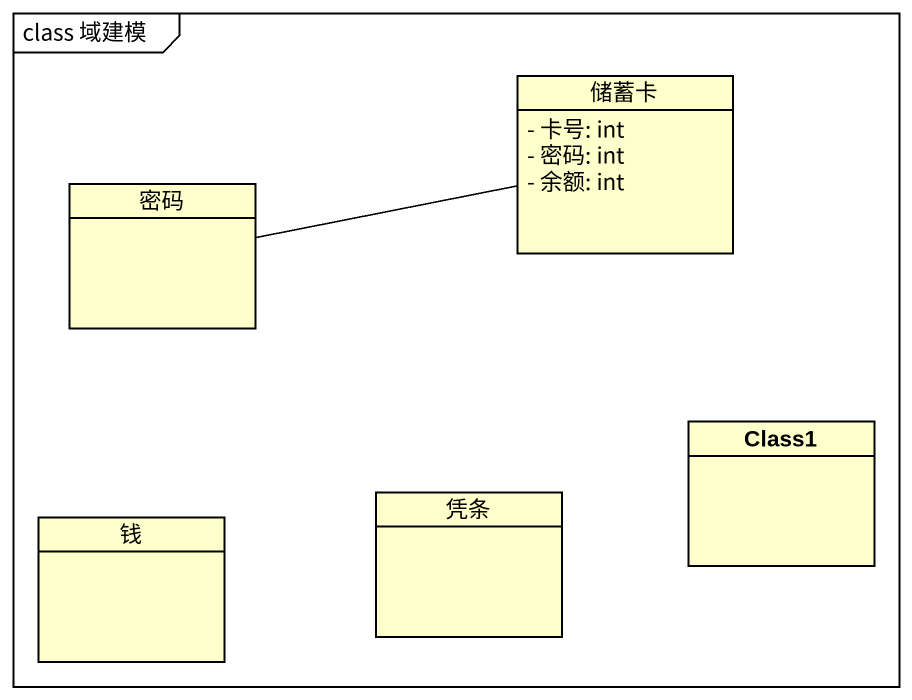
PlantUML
@startuml
mainframe class 域建模
hide circle
hide empty members
skinparam classAttributeIconSize 0
class 储蓄卡 {
  - 卡号: int
  - 密码: int
  - 余额: int
}
class 密码
class Class1
class 钱
class 凭条
储蓄卡 -left- 密码
@enduml
